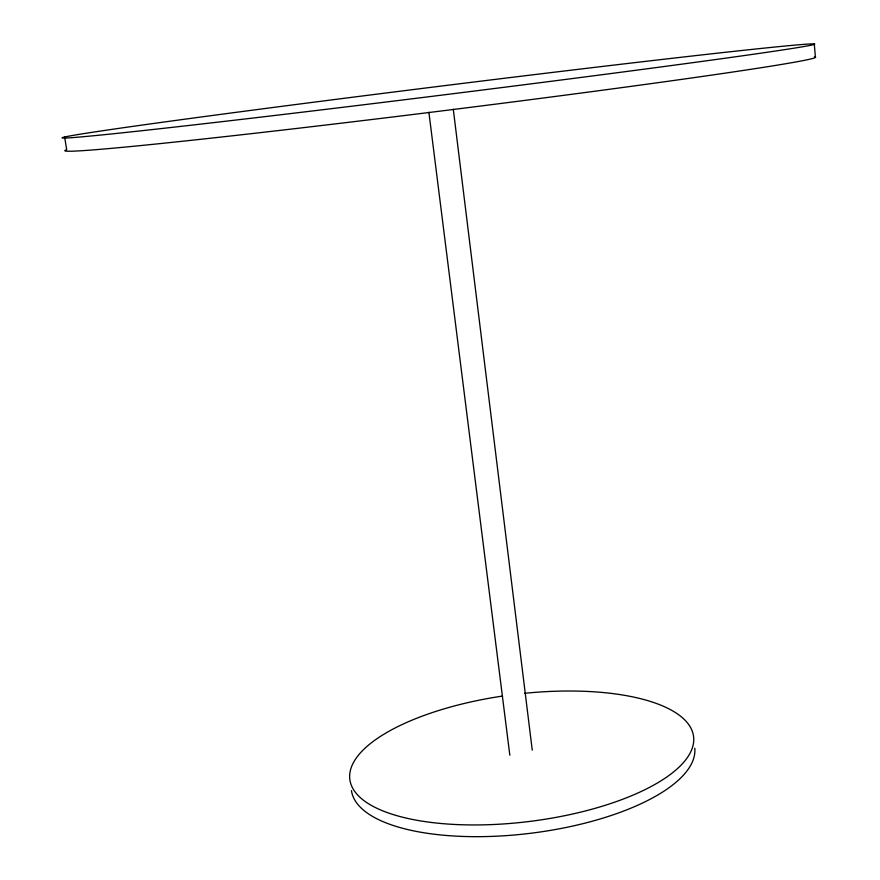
<?xml version="1.0" encoding="UTF-8"?>
<svg xmlns="http://www.w3.org/2000/svg" width="880" height="880" viewBox="0 0 880 880"><rect width="100%" height="100%" fill="white"/><g stroke="black" fill="none" stroke-linecap="round" stroke-linejoin="round"><path stroke-width="1.32" d="M64.625 137.071L66.715 149.743A378.301 7.106 -7.1 0 0 436.81 111.54A378.301 7.106 -7.1 0 0 814.396 56.782M428.89 112.266L509.828 755.216M453.277 109.197L532.257 750.189M814.297 44L815.375 56.969M694.793 748.231A172.975 64.878 -7.1 0 1 530.541 833.283A172.975 64.878 -7.1 0 1 351.461 790.592M524.513 693.319A173.195 63.943 -7.1 0 1 672.914 772.464A173.195 63.943 -7.1 0 1 378.983 809.248A173.195 63.943 -7.1 0 1 502.579 696.058M180.059 126.467A378.829 4.521 -7.1 0 0 804.232 46.486A378.829 4.521 -7.1 0 0 331.584 99.913A378.829 4.521 -7.1 0 0 180.059 126.467"/></g></svg>
